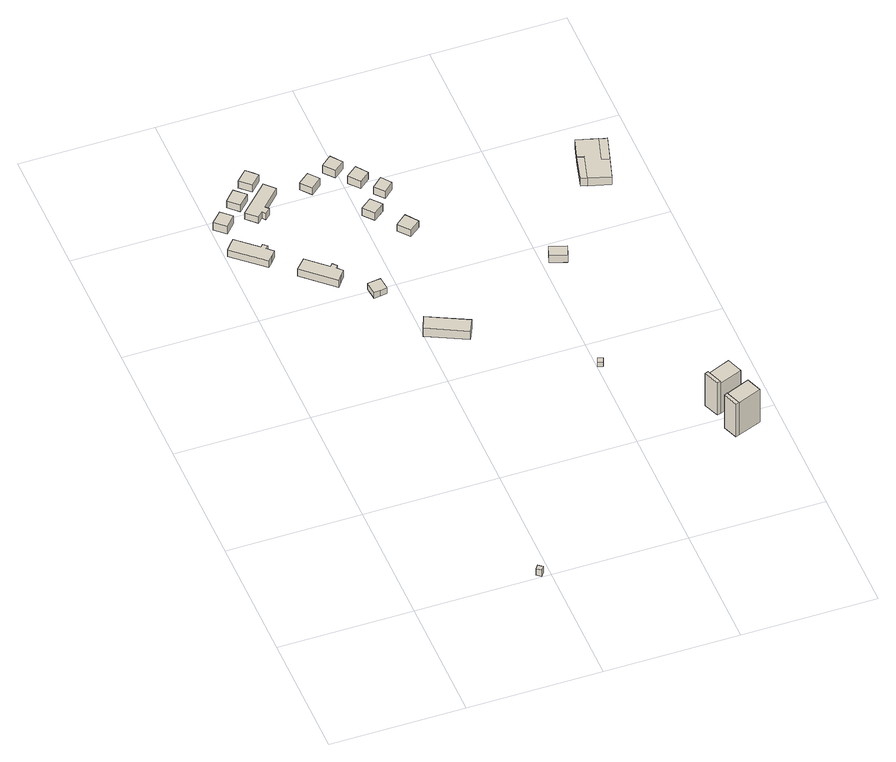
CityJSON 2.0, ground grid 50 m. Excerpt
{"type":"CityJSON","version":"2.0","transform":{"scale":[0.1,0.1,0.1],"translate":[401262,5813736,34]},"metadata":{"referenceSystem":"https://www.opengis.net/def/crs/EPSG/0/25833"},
"CityObjects":{
"building1":{"type":"Building","attributes":{"Gemeindeschluessel":"11000009","BezugspunktDach":"2200","function":"31001_2000","measuredHeight":3,"storeysAboveGround":1},"address":[{"country":"Germany","locality":"Berlin","thoroughfareNumber":"189 (104)","thoroughfareName":"An der Wuhlheide"}],"geometry":[{"type":"Solid","lod":"1","boundaries":[[[[0,1,2,3]],[[4,5,6,7]],[[4,7,3,2]],[[5,4,2,1]],[[6,5,1,0]],[[7,6,0,3]]]]}]},
"building2":{"type":"Building","attributes":{"Gemeindeschluessel":"11000009","BezugspunktDach":"2200","function":"31001_3200","measuredHeight":3.68,"storeysAboveGround":1},"address":[{"country":"Germany","locality":"Berlin","thoroughfareNumber":"209 (1)","thoroughfareName":"An der Wuhlheide"}],"geometry":[{"type":"Solid","lod":"1","boundaries":[[[[8,9,10,11,12,13,14,15,16,17]],[[18,19,20,21,22,23,24,25,26,27]],[[18,27,17,16]],[[19,18,16,15]],[[20,19,15,14]],[[21,20,14,13]],[[22,21,13,12]],[[23,22,12,11]],[[24,23,11,10]],[[25,24,10,9]],[[26,25,9,8]],[[27,26,8,17]]]]}]},
"building3":{"type":"Building","attributes":{"Gemeindeschluessel":"11000009","BezugspunktDach":"2200","function":"31001_3200","measuredHeight":3.66,"storeysAboveGround":1},"address":[{"country":"Germany","locality":"Berlin","thoroughfareNumber":"209 (5)","thoroughfareName":"An der Wuhlheide"}],"geometry":[{"type":"Solid","lod":"1","boundaries":[[[[28,29,30,31]],[[32,33,34,35]],[[32,35,31,30]],[[33,32,30,29]],[[34,33,29,28]],[[35,34,28,31]]]]}]},
"building4":{"type":"Building","attributes":{"Gemeindeschluessel":"11000009","BezugspunktDach":"2200","function":"31001_3200","measuredHeight":3.28,"storeysAboveGround":1},"address":[{"country":"Germany","locality":"Berlin","thoroughfareNumber":"209 (6)","thoroughfareName":"An der Wuhlheide"}],"geometry":[{"type":"Solid","lod":"1","boundaries":[[[[36,37,38,39]],[[40,41,42,43]],[[40,43,39,38]],[[41,40,38,37]],[[42,41,37,36]],[[43,42,36,39]]]]}]},
"building5":{"type":"Building","attributes":{"Gemeindeschluessel":"11000009","BezugspunktDach":"2200","function":"31001_3200","measuredHeight":3.75,"storeysAboveGround":1},"address":[{"country":"Germany","locality":"Berlin","thoroughfareNumber":"209 (2)","thoroughfareName":"An der Wuhlheide"}],"geometry":[{"type":"Solid","lod":"1","boundaries":[[[[44,45,46,47,48,49,50,51,52,53]],[[54,55,56,57,58,59,60,61,62,63]],[[54,63,53,52]],[[55,54,52,51]],[[56,55,51,50]],[[57,56,50,49]],[[58,57,49,48]],[[59,58,48,47]],[[60,59,47,46]],[[61,60,46,45]],[[62,61,45,44]],[[63,62,44,53]]]]}]},
"building6":{"type":"Building","attributes":{"Gemeindeschluessel":"11000009","BezugspunktDach":"2200","function":"31001_3200","measuredHeight":3,"storeysAboveGround":1},"address":[{"country":"Germany","locality":"Berlin","thoroughfareNumber":"209","thoroughfareName":"An der Wuhlheide"}],"geometry":[{"type":"Solid","lod":"1","boundaries":[[[[64,65,66,67,68,69,70,71]],[[72,73,74,75,76,77,78,79]],[[72,79,71,70]],[[73,72,70,69]],[[74,73,69,68]],[[75,74,68,67]],[[76,75,67,66]],[[77,76,66,65]],[[78,77,65,64]],[[79,78,64,71]]]]}]},
"building7":{"type":"Building","attributes":{"Gemeindeschluessel":"11000009","BezugspunktDach":"2200","function":"31001_3200","measuredHeight":3.73,"storeysAboveGround":1},"address":[{"country":"Germany","locality":"Berlin","thoroughfareNumber":"209 (7)","thoroughfareName":"An der Wuhlheide"}],"geometry":[{"type":"Solid","lod":"1","boundaries":[[[[80,81,82,83,84]],[[85,86,87,88,89]],[[85,89,84,83]],[[86,85,83,82]],[[87,86,82,81]],[[88,87,81,80]],[[89,88,80,84]]]]}]},
"building8":{"type":"Building","attributes":{"Gemeindeschluessel":"11000009","BezugspunktDach":"2200","function":"31001_3200","measuredHeight":3.38,"storeysAboveGround":1},"address":[{"country":"Germany","locality":"Berlin","thoroughfareNumber":"209 (3)","thoroughfareName":"An der Wuhlheide"}],"geometry":[{"type":"Solid","lod":"1","boundaries":[[[[90,91,92,93,94,95]],[[96,97,98,99,100,101]],[[96,101,95,94]],[[97,96,94,93]],[[98,97,93,92]],[[99,98,92,91]],[[100,99,91,90]],[[101,100,90,95]]]]}]},
"building9":{"type":"Building","attributes":{"Gemeindeschluessel":"11000009","BezugspunktDach":"2200","function":"31001_2612","measuredHeight":3.86,"storeysAboveGround":1},"address":[{"country":"Germany","locality":"Berlin","thoroughfareNumber":"209 (4)","thoroughfareName":"An der Wuhlheide"}],"geometry":[{"type":"Solid","lod":"1","boundaries":[[[[102,103,104,105]],[[106,107,108,109]],[[106,109,105,104]],[[107,106,104,103]],[[108,107,103,102]],[[109,108,102,105]]]]}]},
"building10":{"type":"Building","attributes":{"Gemeindeschluessel":"11000009","BezugspunktDach":"2200","function":"31001_3200","measuredHeight":3.98,"storeysAboveGround":1},"address":[{"country":"Germany","locality":"Berlin","thoroughfareNumber":"209 (8)","thoroughfareName":"An der Wuhlheide"}],"geometry":[{"type":"Solid","lod":"1","boundaries":[[[[110,111,112,113,114]],[[115,116,117,118,119]],[[115,119,114,113]],[[116,115,113,112]],[[117,116,112,111]],[[118,117,111,110]],[[119,118,110,114]]]]}]},
"building11":{"type":"Building","attributes":{"Gemeindeschluessel":"11000009","BezugspunktDach":"2200","function":"31001_3200","measuredHeight":3.85,"storeysAboveGround":1},"address":[{"country":"Germany","locality":"Berlin","thoroughfareNumber":"209 (12)","thoroughfareName":"An der Wuhlheide"}],"geometry":[{"type":"Solid","lod":"1","boundaries":[[[[120,121,122,123]],[[124,125,126,127]],[[124,127,123,122]],[[125,124,122,121]],[[126,125,121,120]],[[127,126,120,123]]]]}]},
"building12":{"type":"Building","attributes":{"Gemeindeschluessel":"11000009","BezugspunktDach":"2200","function":"31001_3200","measuredHeight":3.82,"storeysAboveGround":1},"address":[{"country":"Germany","locality":"Berlin","thoroughfareNumber":"209 (9)","thoroughfareName":"An der Wuhlheide"}],"geometry":[{"type":"Solid","lod":"1","boundaries":[[[[128,129,130,131]],[[132,133,134,135]],[[132,135,131,130]],[[133,132,130,129]],[[134,133,129,128]],[[135,134,128,131]]]]}]},
"building13":{"type":"Building","attributes":{"Gemeindeschluessel":"11000009","BezugspunktDach":"2200","function":"31001_3200","measuredHeight":3.14,"storeysAboveGround":1},"address":[{"country":"Germany","locality":"Berlin","thoroughfareNumber":"209 (13)","thoroughfareName":"An der Wuhlheide"}],"geometry":[{"type":"Solid","lod":"1","boundaries":[[[[136,137,138,139]],[[140,141,142,143]],[[140,143,139,138]],[[141,140,138,137]],[[142,141,137,136]],[[143,142,136,139]]]]}]},
"building14":{"type":"Building","attributes":{"Gemeindeschluessel":"11000009","BezugspunktDach":"2200","function":"31001_3200","measuredHeight":4.03,"storeysAboveGround":1},"address":[{"country":"Germany","locality":"Berlin","thoroughfareNumber":"209 (10)","thoroughfareName":"An der Wuhlheide"}],"geometry":[{"type":"Solid","lod":"1","boundaries":[[[[144,145,146,147]],[[148,149,150,151]],[[148,151,147,146]],[[149,148,146,145]],[[150,149,145,144]],[[151,150,144,147]]]]}]},
"building15":{"type":"Building","attributes":{"Gemeindeschluessel":"11000009","BezugspunktDach":"2200","function":"31001_3200","measuredHeight":3.71,"storeysAboveGround":1},"address":[{"country":"Germany","locality":"Berlin","thoroughfareNumber":"209 (11)","thoroughfareName":"An der Wuhlheide"}],"geometry":[{"type":"Solid","lod":"1","boundaries":[[[[152,153,154,155]],[[156,157,158,159]],[[156,159,155,154]],[[157,156,154,153]],[[158,157,153,152]],[[159,158,152,155]]]]}]},
"building16":{"type":"Building","attributes":{"Gemeindeschluessel":"11000009","BezugspunktDach":"2200","function":"31001_2000","measuredHeight":2.24,"storeysAboveGround":1},"address":[{"country":"Germany","locality":"Berlin","thoroughfareNumber":"209 (15)","thoroughfareName":"An der Wuhlheide"}],"geometry":[{"type":"Solid","lod":"1","boundaries":[[[[160,161,162,163]],[[164,165,166,167]],[[164,167,163,162]],[[165,164,162,161]],[[166,165,161,160]],[[167,166,160,163]]]]}]},
"building17":{"type":"Building","attributes":{"Gemeindeschluessel":"11000009","BezugspunktDach":"2200","function":"51009_1610","measuredHeight":15.72,"storeysAboveGround":0},"address":[{"country":"Germany","locality":"Berlin"}],"geometry":[{"type":"Solid","lod":"1","boundaries":[[[[168,169,170,171]],[[172,173,174,175]],[[172,175,171,170]],[[173,172,170,169]],[[174,173,169,168]],[[175,174,168,171]]]]}]},
"building18":{"type":"Building","attributes":{"Gemeindeschluessel":"11000009","BezugspunktDach":"2200","function":"51009_1610","measuredHeight":15.47,"storeysAboveGround":0},"address":[{"country":"Germany","locality":"Berlin"}],"geometry":[{"type":"Solid","lod":"1","boundaries":[[[[176,177,178,179]],[[180,181,182,183]],[[180,183,179,178]],[[181,180,178,177]],[[182,181,177,176]],[[183,182,176,179]]]]}]},
"building19":{"type":"Building","attributes":{"Gemeindeschluessel":"11000009","BezugspunktDach":"2200","function":"31001_2423","measuredHeight":3.5,"storeysAboveGround":1},"address":[{"country":"Germany","locality":"Berlin","thoroughfareNumber":"209 (14)","thoroughfareName":"An der Wuhlheide"}],"geometry":[{"type":"Solid","lod":"1","boundaries":[[[[184,185,186,187]],[[188,189,190,191]],[[188,191,187,186]],[[189,188,186,185]],[[190,189,185,184]],[[191,190,184,187]]]]}]},
"building20":{"type":"Building","attributes":{"Gemeindeschluessel":"11000009","BezugspunktDach":"2200","function":"31001_2055","measuredHeight":15.98,"storeysAboveGround":1},"address":[{"country":"Germany","locality":"Berlin","thoroughfareNumber":"205 (1)","thoroughfareName":"An der Wuhlheide"}],"geometry":[{"type":"Solid","lod":"1","boundaries":[[[[192,193,194,195]],[[196,197,173,172]],[[196,172,195,194]],[[197,196,194,193]],[[173,197,193,192]],[[172,173,192,195]]]]}]},
"building21":{"type":"Building","attributes":{"Gemeindeschluessel":"11000009","BezugspunktDach":"2200","function":"31001_2055","measuredHeight":17.28,"storeysAboveGround":1},"address":[{"country":"Germany","locality":"Berlin","thoroughfareNumber":"205 (2)","thoroughfareName":"An der Wuhlheide"}],"geometry":[{"type":"Solid","lod":"1","boundaries":[[[[198,199,200,201,202]],[[203,204,205,206,207]],[[203,207,202,201]],[[204,203,201,200]],[[205,204,200,199]],[[206,205,199,198]],[[207,206,198,202]]]]}]},
"building22":{"type":"Building","attributes":{"Gemeindeschluessel":"11000009","BezugspunktDach":"2200","function":"51009_1610","measuredHeight":3.55,"storeysAboveGround":0},"address":[{"country":"Germany","locality":"Berlin"}],"geometry":[{"type":"Solid","lod":"1","boundaries":[[[[208,209,210,211]],[[212,213,214,215]],[[212,215,211,210]],[[213,212,210,209]],[[214,213,209,208]],[[215,214,208,211]]]]}]},
"building23":{"type":"Building","attributes":{"Gemeindeschluessel":"11000009","BezugspunktDach":"2200","function":"31001_2420","measuredHeight":3.75,"storeysAboveGround":1},"address":[{"country":"Germany","locality":"Berlin","thoroughfareNumber":"209 (16)","thoroughfareName":"An der Wuhlheide"}],"geometry":[{"type":"Solid","lod":"1","boundaries":[[[[216,217,218,219,220,221,222,223]],[[224,225,226,227,228,229,230,231]],[[224,231,223,222]],[[225,224,222,221]],[[226,225,221,220]],[[227,226,220,219]],[[228,227,219,218]],[[229,228,218,217]],[[230,229,217,216]],[[231,230,216,223]]]]}]},
"building24":{"type":"Building","attributes":{"Gemeindeschluessel":"11000009","BezugspunktDach":"2200","function":"51009_1610","measuredHeight":3.63,"storeysAboveGround":0},"address":[{"country":"Germany","locality":"Berlin"}],"geometry":[{"type":"Solid","lod":"1","boundaries":[[[[232,233,234,235]],[[227,236,229,228]],[[227,228,235,234]],[[236,227,234,233]],[[229,236,233,232]],[[228,229,232,235]]]]}]}
},
"vertices":[
[465,4,38],[477,19,38],[460,32,38],[448,17,38],[460,32,8],[477,19,8],[465,4,8],[448,17,8],
[121,1725,45],[139,1744,45],[156,1763,45],[133,1785,45],[143,1795,45],[128,1808,45],[119,1798,45],[43,1866,45],[25,1846,45],[8,1825,45],[25,1846,13],[43,1866,13],[119,1798,13],[128,1808,13],[143,1795,13],[133,1785,13],[156,1763,13],[139,1744,13],[121,1725,13],[8,1825,13],
[46,1928,48],[84,1968,48],[46,2003,48],[7,1963,48],[46,2003,12],[84,1968,12],[46,1928,12],[7,1963,12],
[125,2011,47],[165,2051,47],[126,2087,47],[88,2046,47],[126,2087,14],[165,2051,14],[125,2011,14],[88,2046,14],
[310,1552,45],[326,1572,45],[343,1593,45],[324,1612,45],[331,1623,45],[317,1637,45],[308,1626,45],[234,1693,45],[216,1673,45],[198,1654,45],[216,1673,12],[234,1693,12],[308,1626,12],[317,1637,12],[331,1623,12],[324,1612,12],[343,1593,12],[326,1572,12],[310,1552,12],[198,1654,12],
[163,1937,44],[183,1956,44],[193,1944,44],[212,1962,44],[200,1975,44],[269,2045,44],[234,2081,44],[126,1973,44],[234,2081,14],[269,2045,14],[200,1975,14],[212,1962,14],[193,1944,14],[183,1956,14],[163,1937,14],[126,1973,14],
[197,2087,46],[236,2126,46],[217,2144,46],[198,2163,46],[159,2123,46],[198,2163,13],[217,2144,13],[236,2126,13],[197,2087,13],[159,2123,13],
[404,1460,40],[428,1463,40],[453,1466,40],[448,1516,40],[423,1513,40],[398,1510,40],[423,1513,12],[448,1516,12],[453,1466,12],[428,1463,12],[404,1460,12],[398,1510,12],
[641,1158,51],[666,1209,51],[517,1282,51],[495,1230,51],[517,1282,12],[666,1209,12],[641,1158,12],[495,1230,12],
[384,2002,46],[424,2036,46],[393,2074,46],[372,2057,46],[352,2041,46],[372,2057,13],[393,2074,13],[424,2036,13],[384,2002,13],[352,2041,13],
[540,1812,48],[580,1844,48],[547,1882,48],[507,1850,48],[547,1882,12],[580,1844,12],[540,1812,12],[507,1850,12],
[486,2052,47],[525,2083,47],[493,2124,47],[453,2091,47],[493,2124,12],[525,2083,12],[486,2052,12],[453,2091,12],
[627,1695,44],[667,1727,44],[633,1772,44],[592,1738,44],[633,1772,12],[667,1727,12],[627,1695,12],[592,1738,12],
[549,1973,47],[588,2005,47],[557,2046,47],[515,2013,47],[557,2046,12],[588,2005,12],[549,1973,12],[515,2013,12],
[610,1898,46],[647,1931,46],[619,1968,46],[580,1933,46],[619,1968,13],[647,1931,13],[610,1898,13],[580,1933,13],
[1018,877,34],[1025,894,34],[1006,902,34],[1000,884,34],[1006,902,12],[1025,894,12],[1018,877,12],[1000,884,12],
[1320,397,170],[1333,402,170],[1311,458,170],[1299,452,170],[1311,458,13],[1333,402,13],[1320,397,13],[1299,452,13],
[1299,518,167],[1311,522,167],[1288,581,167],[1275,576,167],[1288,581,13],[1311,522,13],[1299,518,13],[1275,576,13],
[1083,1392,46],[1097,1434,46],[1036,1454,46],[1023,1413,46],[1036,1454,11],[1097,1434,11],[1083,1392,11],[1023,1413,11],
[1333,402,168],[1422,437,168],[1400,494,168],[1311,458,168],[1400,494,13],[1422,437,13],
[1311,522,157],[1398,557,157],[1387,587,157],[1376,617,157],[1288,581,157],[1376,617,12],[1387,587,12],[1398,557,12],[1311,522,12],[1288,581,12],
[1276,1711,51],[1302,1811,51],[1278,1818,51],[1252,1718,51],[1278,1818,15],[1302,1811,15],[1276,1711,15],[1252,1718,15],
[1355,1687,52],[1379,1771,52],[1350,1779,52],[1378,1876,52],[1300,1899,52],[1278,1818,52],[1302,1811,52],[1276,1711,52],[1302,1811,14],[1278,1818,14],[1300,1899,14],[1378,1876,14],[1350,1779,14],[1379,1771,14],[1355,1687,14],[1276,1711,14],
[1379,1771,51],[1407,1868,51],[1378,1876,51],[1350,1779,51],[1407,1868,14]
]}
